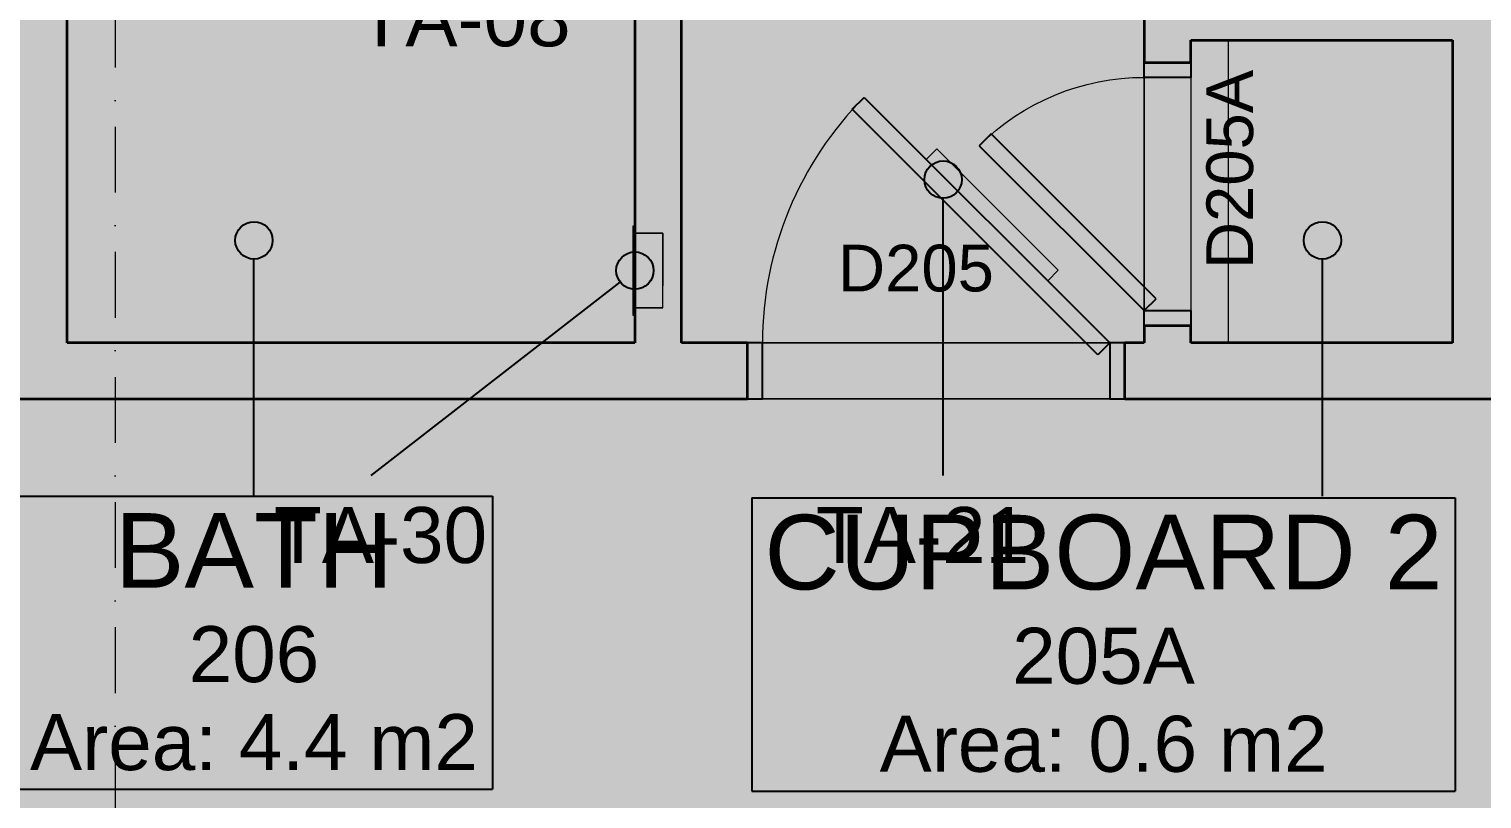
# Model space of a CAD drawing. Header units: millimetres. Extents: x -14278 to 96025, y -22378 to 34603.
# Drawn here: x 64121 to 68012, y 6924 to 8986 of the extents above; entities that cross this region are included whole.
import ezdxf
from ezdxf.enums import TextEntityAlignment as Align

# ---------------------------------------------------------------- set-up
doc = ezdxf.new("R2010")
doc.units = ezdxf.units.MM
doc.header["$MEASUREMENT"] = 0
doc.linetypes.add('Dashed', pattern=[282.222223, 141.111112, -141.111112])
doc.linetypes.add('Dot & Dashed', pattern=[335.138881, 176.388884, -88.194442, 0, -70.555556])
for name, color, linetype in [('A-Zz_20_10_90-T_TextFFEInternal', 7, 'Continuous'), ('NewA-Ee_25_10-M_WallsInternal', 7, 'Continuous'), ('NewA-Ee_30_40-M_Floors', 7, 'Continuous'), ('NewA-Ee_40_20-M_GeneralFFAndEInternalEquipment', 7, 'Continuous'), ('NewA-Ee_40_20-M_GeneralFFAndEInternalFixed', 7, 'Continuous'), ('NewA-SL-M_SpacesInternal', 7, 'Continuous'), ('NewA-Ss_30_25-M_CeilingAndSoffitSystems', 7, 'Continuous'), ('NewA-Zz_20_10_90-T_TextFFEInternal', 7, 'Continuous'), ('NewA-Zz_35_40_80-M_GridStructural', 7, 'Continuous'), ('NewA-Zz_50_10_90-P_BoundarySpace', 7, 'Continuous'), ('NewA-Zz_50_90_00-M_GrossInternal', 7, 'Continuous')]:
    doc.layers.add(name, color=color, linetype=linetype)
doc.styles.add('GENERATED_STYLE_1', font='')
doc.styles.get('GENERATED_STYLE_1').set_extended_font_data('Arial')

# ---------------------------------------------------------------- blocks, each defined once
blk = doc.blocks.new('Slab_29_2', base_point=(88251.7, 6550.5))
at = {"layer": 'NewA-Ee_30_40-M_Floors', "linetype": 'Continuous', "lineweight": 13}
blk.add_hatch(color=254, dxfattribs=at).paths.add_polyline_path([(88251.7, 6550.5), (88251.7, 12847.7), (90701.4, 12847.7), (90701.4, 15099.7), (56152, 15099.7), (56152, 6550.5)])
blk = doc.blocks.new('BEDROOM_205_31_2', base_point=(65684.4, 14565))
at = {"layer": 'NewA-SL-M_SpacesInternal', "color": 253, "linetype": 'Continuous', "lineweight": 13}
for p, q in [((65868.5, 11096.4), (65868.5, 8145.4)), ((67107.2, 8145.4), (67107.2, 11096.4)), ((65868.5, 8145.4), (67107.2, 8145.4))]:
    blk.add_line(p, q, dxfattribs=at)
at = {"layer": 'NewA-SL-M_SpacesInternal', "color": 5, "lineweight": 70, "style": 'GENERATED_STYLE_1'}
for tag, height, p in [('ROOM_NAME', 200, (65684.4, 14872.8)), ('ROOM_NUMBER', 150, (65684.4, 14570)), ('adj_text', 150, (65684.4, 14334.3))]:
    blk.add_attdef(tag, text='', height=height, dxfattribs=at).set_placement(p, align=Align.TOP_CENTER)
blk = doc.blocks.new('HALL_217_37_2', base_point=(59735.7, 7385.9))
at = {"layer": 'NewA-SL-M_SpacesInternal', "color": 253, "linetype": 'Continuous', "lineweight": 13}
blk.add_line((88251.7, 7995.4), (59975.3, 7995.4), dxfattribs=at)
at = {"layer": 'NewA-SL-M_SpacesInternal', "color": 5, "lineweight": 70, "style": 'GENERATED_STYLE_1'}
for tag, height, p in [('ROOM_NAME', 200, (59735.7, 7693.8)), ('ROOM_NUMBER', 150, (59735.7, 7390.9)), ('adj_text', 150, (59735.7, 7155.2))]:
    blk.add_attdef(tag, text='', height=height, dxfattribs=at).set_placement(p, align=Align.TOP_CENTER)
blk = doc.blocks.new('BATH_206_42_2', base_point=(64723.5, 7381.5))
at = {"layer": 'NewA-SL-M_SpacesInternal', "color": 253, "linetype": 'Continuous', "lineweight": 13}
for p, q in [((64891, 11046.4), (64291, 11046.4)), ((64291, 11046.4), (64291, 10971.4)), ((64891, 10971.4), (64891, 11046.4)), ((64230.7, 10971.4), (64223.3, 10971.4)), ((64223.3, 10971.4), (64223.3, 8145.4)), ((64291, 10971.4), (64230.7, 10971.4)), ((65743.5, 10971.4), (64891, 10971.4)), ((65743.5, 8439.2), (65743.5, 10971.4)), ((65818.5, 8439.2), (65743.5, 8439.2)), ((65818.5, 8239.2), (65818.5, 8439.2)), ((65743.5, 8145.4), (65743.5, 8239.2)), ((65743.5, 8239.2), (65818.5, 8239.2)), ((64223.3, 8145.4), (65743.5, 8145.4))]:
    blk.add_line(p, q, dxfattribs=at)
at = {"layer": 'NewA-SL-M_SpacesInternal', "linetype": 'Continuous'}
for p, q in [((64084.7, 7735.1), (64084.7, 7420.8)), ((64084.7, 7735.1), (65362.4, 7735.1)), ((65362.4, 7735.1), (65362.4, 7420.8)), ((64084.7, 7420.8), (64084.7, 7185.1)), ((65362.4, 7420.8), (65362.4, 7185.1)), ((64084.7, 7185.1), (64084.7, 6949.4)), ((65362.4, 7185.1), (65362.4, 6949.4)), ((64084.7, 6949.4), (65362.4, 6949.4))]:
    blk.add_line(p, q, dxfattribs=at)
at = {"layer": 'NewA-SL-M_SpacesInternal', "color": 5, "lineweight": 70, "style": 'GENERATED_STYLE_1'}
for tag, height, p in [('ROOM_NAME', 200, (64723.5, 7689.4)), ('ROOM_NUMBER', 150, (64723.5, 7386.5)), ('adj_text', 150, (64723.5, 7150.8))]:
    blk.add_attdef(tag, text='', height=height, dxfattribs=at).set_placement(p, align=Align.TOP_CENTER)
blk = doc.blocks.new('CUPBOARD 2_205A_57_2', base_point=(66998.5, 7377.1))
at = {"layer": 'NewA-SL-M_SpacesInternal', "color": 253, "linetype": 'Continuous', "lineweight": 13}
for p, q in [((67232.2, 8956), (67232.2, 8145.4)), ((67933.3, 8956), (67232.2, 8956)), ((67933.3, 8145.4), (67933.3, 8956)), ((67232.2, 8145.4), (67933.3, 8145.4))]:
    blk.add_line(p, q, dxfattribs=at)
at = {"layer": 'NewA-SL-M_SpacesInternal', "linetype": 'Continuous'}
for p, q in [((66056.9, 7730.6), (66056.9, 7416.3)), ((66056.9, 7730.6), (67940.1, 7730.6)), ((67940.1, 7730.6), (67940.1, 7416.3)), ((66056.9, 7416.3), (66056.9, 7180.6)), ((67940.1, 7416.3), (67940.1, 7180.6)), ((66056.9, 7180.6), (66056.9, 6944.9)), ((67940.1, 7180.6), (67940.1, 6944.9)), ((66056.9, 6944.9), (67940.1, 6944.9))]:
    blk.add_line(p, q, dxfattribs=at)
at = {"layer": 'NewA-SL-M_SpacesInternal', "color": 5, "lineweight": 70, "style": 'GENERATED_STYLE_1'}
for tag, height, p in [('ROOM_NAME', 200, (66998.5, 7684.9)), ('ROOM_NUMBER', 150, (66998.5, 7382.1)), ('adj_text', 150, (66998.5, 7146.3))]:
    blk.add_attdef(tag, text='', height=height, dxfattribs=at).set_placement(p, align=Align.TOP_CENTER)
blk = doc.blocks.new('Slab_35_2', base_point=(64223.3, 8145.4))
at = {"layer": 'NewA-Ss_30_25-M_CeilingAndSoffitSystems', "linetype": 'Continuous', "lineweight": 0}
blk.add_hatch(color=255, dxfattribs=at).paths.add_polyline_path([(64223.3, 8145.4), (65743.5, 8145.4), (65743.5, 10971.4), (64223.3, 10971.4)])
at = {"layer": 'NewA-Ss_30_25-M_CeilingAndSoffitSystems', "color": 6, "linetype": 'Continuous', "lineweight": 13, "flags": 128}
blk.add_lwpolyline([(64223.3, 8145.4), (65743.5, 8145.4), (65743.5, 10971.4), (64223.3, 10971.4)], close=True, dxfattribs=at)
blk = doc.blocks.new('Slab_40_2', base_point=(64103.2, 15099.7))
at = {"layer": 'NewA-Ss_30_25-M_CeilingAndSoffitSystems', "linetype": 'Continuous', "lineweight": 0}
blk.add_hatch(color=255, dxfattribs=at).paths.add_polyline_path([(64103.2, 15099.7), (64103.2, 11096.4), (65868.5, 11096.4), (65868.5, 8145.4), (67107.2, 8145.4), (67107.2, 11096.4), (67933.3, 11096.4), (67933.3, 15099.7)])
at = {"layer": 'NewA-Ss_30_25-M_CeilingAndSoffitSystems', "color": 6, "linetype": 'Continuous', "lineweight": 13, "flags": 128}
blk.add_lwpolyline([(64103.2, 15099.7), (67933.3, 15099.7), (67933.3, 11096.4), (67107.2, 11096.4), (67107.2, 8145.4), (65868.5, 8145.4), (65868.5, 11096.4), (64103.2, 11096.4)], close=True, dxfattribs=at)
blk = doc.blocks.new('Slab_46_2', base_point=(88251.7, 6700.3))
at = {"layer": 'NewA-Ss_30_25-M_CeilingAndSoffitSystems', "linetype": 'Continuous', "lineweight": 0}
blk.add_hatch(color=255, dxfattribs=at).paths.add_polyline_path([(88251.7, 6700.3), (88251.7, 7995.4), (59975.3, 7995.4), (59975.3, 10456), (58674.7, 10456), (58674.7, 6694.8)])
at = {"layer": 'NewA-Ss_30_25-M_CeilingAndSoffitSystems', "color": 6, "linetype": 'Continuous', "lineweight": 13, "flags": 128}
blk.add_lwpolyline([(88251.7, 6700.3), (58674.7, 6694.8), (58674.7, 10456), (59975.3, 10456), (59975.3, 7995.4), (88251.7, 7995.4)], close=True, dxfattribs=at)
blk = doc.blocks.new('Slab_61_2', base_point=(67933.3, 8956))
at = {"layer": 'NewA-Ss_30_25-M_CeilingAndSoffitSystems', "linetype": 'Continuous', "lineweight": 0}
blk.add_hatch(color=255, dxfattribs=at).paths.add_polyline_path([(67933.3, 8956), (67232.2, 8956), (67232.2, 8145.4), (67933.3, 8145.4)])
at = {"layer": 'NewA-Ss_30_25-M_CeilingAndSoffitSystems', "color": 6, "linetype": 'Continuous', "lineweight": 13, "flags": 128}
blk.add_lwpolyline([(67933.3, 8956), (67232.2, 8956), (67232.2, 8145.4), (67933.3, 8145.4)], close=True, dxfattribs=at)
blk = doc.blocks.new('Wall_82_2', base_point=(67933.3, 15099.7))
at = {"layer": 'NewA-Ee_25_10-M_WallsInternal', "linetype": 'Continuous', "lineweight": 13}
blk.add_hatch(color=6, dxfattribs=at).paths.add_polyline_path([(67933.3, 8145.4), (68083.3, 8145.4), (68083.3, 8956), (67933.3, 8956)])
at = {"layer": 'NewA-Ee_25_10-M_WallsInternal', "color": 92, "linetype": 'Continuous', "lineweight": 35, "flags": 128}
blk.add_lwpolyline([(67933.3, 8956), (67933.3, 8145.4)], dxfattribs=at)
blk = doc.blocks.new('Door 19_8')
at = {"layer": 'NewA-Ee_25_10-M_WallsInternal', "linetype": 'Continuous', "lineweight": 13}
for points in [[(-192.6, 657.6), (-224.4, 625.8), (433.2, -31.8), (465, 0)], [(-465, -150), (-465, 0), (-505, 0), (-505, -150)], [(505, -150), (505, 0), (465, 0), (465, -150)]]:
    blk.add_hatch(color=255, dxfattribs=at).paths.add_polyline_path(points)
at = {"layer": 'NewA-Ee_25_10-M_WallsInternal', "linetype": 'Continuous'}
for p, q in [((-224.4, 625.8), (-192.6, 657.6)), ((433.2, -31.8), (-224.4, 625.8)), ((-192.6, 657.6), (465, 0)), ((-465, 0), (-505, 0)), ((-505, 0), (-505, -150)), ((-465, -150), (-465, 0)), ((465, 0), (433.2, -31.8)), ((505, 0), (465, 0)), ((465, 0), (465, -150)), ((505, -150), (505, 0)), ((-505, -150), (-465, -150)), ((465, -150), (505, -150))]:
    blk.add_line(p, q, dxfattribs=at)
at = {"layer": 'NewA-Ee_25_10-M_WallsInternal', "color": 92, "linetype": 'Continuous', "lineweight": 35}
for p, q in [((-505, -150), (-505, 0)), ((505, -150), (505, 0))]:
    blk.add_line(p, q, dxfattribs=at)
at = {"layer": 'NewA-Ee_25_10-M_WallsInternal', "color": 6, "linetype": 'Continuous', "lineweight": 13}
blk.add_arc((465, 0), 930, 135, 180, dxfattribs=at)
blk = doc.blocks.new('D Marker 19')
at = {"layer": 'NewA-Ee_25_10-M_WallsInternal', "style": 'GENERATED_STYLE_1'}
blk.add_attdef('AC_WIDO_ID', text='', height=125, dxfattribs=at).set_placement((-262.1, 94.8), align=Align.BOTTOM_LEFT)
blk = doc.blocks.new('Wall_85_2', base_point=(59975.3, 7995.4))
at = {"layer": 'NewA-Ee_25_10-M_WallsInternal', "linetype": 'Continuous', "lineweight": 13}
for points in [[(62013.8, 7995.4), (66045.1, 7995.4), (66045.1, 8145.4), (62013.8, 8145.4)], [(67055.1, 7995.4), (68961.3, 7995.4), (68961.3, 8145.4), (67055.1, 8145.4)]]:
    blk.add_hatch(color=6, dxfattribs=at).paths.add_polyline_path(points)
at = {"layer": 'NewA-Ee_25_10-M_WallsInternal', "color": 92, "linetype": 'Continuous', "lineweight": 35}
for p, q in [((66045.1, 7995.4), (66045.1, 8145.4)), ((67055.1, 7995.4), (67055.1, 8145.4))]:
    blk.add_line(p, q, dxfattribs=at)
at = {"layer": 'NewA-Ee_25_10-M_WallsInternal', "color": 92, "linetype": 'Continuous', "lineweight": 35, "flags": 128}
for points in [[(65743.5, 8145.4), (64223.3, 8145.4)], [(66045.1, 8145.4), (65868.5, 8145.4)], [(67107.2, 8145.4), (67055.1, 8145.4)], [(67933.3, 8145.4), (67232.2, 8145.4)], [(62013.8, 7995.4), (66045.1, 7995.4)], [(67055.1, 7995.4), (68961.3, 7995.4)]]:
    blk.add_lwpolyline(points, dxfattribs=at)
at = {"layer": 'NewA-Ee_25_10-M_WallsInternal', "linetype": 'Continuous', "zscale": 1000}
blk.add_blockref('Door 19_8', (66550.1, 8145.4), dxfattribs=at)
at = {"layer": 'NewA-Ee_25_10-M_WallsInternal'}
ref = blk.add_blockref('D Marker 19', (66550.1, 8145.4), dxfattribs=at)
ref.add_attrib('AC_WIDO_ID', 'D205', dxfattribs={"color": 7, "height": 125, "style": 'GENERATED_STYLE_1'}).set_placement((66287.5, 8245.8), align=Align.BOTTOM_LEFT)
blk = doc.blocks.new('Door 19_3')
at = {"layer": 'NewA-Ee_25_10-M_WallsInternal', "linetype": 'Continuous', "lineweight": 13}
for points in [[(388.5, 777), (343.5, 777), (343.5, 0), (388.5, 0)], [(-388.5, -125), (-388.5, 0), (-428.5, 0), (-428.5, -125)], [(428.5, -125), (428.5, 0), (388.5, 0), (388.5, -125)]]:
    blk.add_hatch(color=255, dxfattribs=at).paths.add_polyline_path(points)
at = {"layer": 'NewA-Ee_25_10-M_WallsInternal', "linetype": 'Continuous'}
for p, q in [((343.5, 0), (343.5, 777)), ((343.5, 777), (388.5, 777)), ((388.5, 777), (388.5, 0)), ((-388.5, 0), (-428.5, 0)), ((-428.5, 0), (-428.5, -125)), ((-388.5, -125), (-388.5, 0)), ((388.5, 0), (343.5, 0)), ((428.5, 0), (388.5, 0)), ((388.5, 0), (388.5, -125)), ((428.5, -125), (428.5, 0)), ((-428.5, -125), (-388.5, -125)), ((388.5, -125), (428.5, -125))]:
    blk.add_line(p, q, dxfattribs=at)
at = {"layer": 'NewA-Ee_25_10-M_WallsInternal', "color": 92, "linetype": 'Continuous', "lineweight": 35}
for p, q in [((-428.5, 0), (-428.5, -125)), ((428.5, 0), (428.5, -125))]:
    blk.add_line(p, q, dxfattribs=at)
at = {"layer": 'NewA-Ee_25_10-M_WallsInternal', "color": 6, "linetype": 'Continuous', "lineweight": 13}
blk.add_arc((388.5, 0), 777, 90, 180, dxfattribs=at)
blk = doc.blocks.new('Wall_99_2', base_point=(65868.5, 11096.4))
at = {"layer": 'NewA-Ee_25_10-M_WallsInternal', "linetype": 'Continuous', "lineweight": 13}
for points in [[(65743.5, 10917.6), (65868.5, 10917.6), (65868.5, 11096.4), (65743.5, 10971.4)], [(65743.5, 10060.6), (65743.5, 8145.4), (65868.5, 8145.4), (65868.5, 10060.6)]]:
    blk.add_hatch(color=6, dxfattribs=at).paths.add_polyline_path(points)
at = {"layer": 'NewA-Ee_25_10-M_WallsInternal', "color": 92, "linetype": 'Continuous', "lineweight": 35}
for p, q in [((65743.5, 10917.6), (65868.5, 10917.6)), ((65743.5, 10060.6), (65868.5, 10060.6))]:
    blk.add_line(p, q, dxfattribs=at)
at = {"layer": 'NewA-Ee_25_10-M_WallsInternal', "color": 92, "linetype": 'Continuous', "lineweight": 35, "flags": 128}
for points in [[(65868.5, 10917.6), (65868.5, 11096.4)], [(65743.5, 10971.4), (65743.5, 10917.6)], [(65743.5, 10060.6), (65743.5, 8145.4)], [(65868.5, 8145.4), (65868.5, 10060.6)]]:
    blk.add_lwpolyline(points, dxfattribs=at)
at = {"layer": 'NewA-Ee_25_10-M_WallsInternal', "linetype": 'Continuous', "zscale": 1000, "rotation": 89.99999999999997}
blk.add_blockref('Door 19_3', (65743.5, 10489.1), dxfattribs=at)
at = {"layer": 'NewA-Ee_25_10-M_WallsInternal'}
ref = blk.add_blockref('D Marker 19', (65868.5, 10489.1), dxfattribs=dict(at, rotation=270))
ref.add_attrib('AC_WIDO_ID', 'D206', dxfattribs={"color": 7, "height": 125, "rotation": 90, "style": 'GENERATED_STYLE_1'}).set_placement((65696.2, 10324.9), align=Align.BOTTOM_LEFT)
blk = doc.blocks.new('Door 19_11')
at = {"layer": 'NewA-Ee_25_10-M_WallsInternal', "linetype": 'Continuous', "lineweight": 13}
for points in [[(-129.4, 441.9), (-161.3, 410.1), (280.7, -31.8), (312.5, 0)], [(-312.5, -125), (-312.5, 0), (-352.5, 0), (-352.5, -125)], [(352.5, -125), (352.5, 0), (312.5, 0), (312.5, -125)]]:
    blk.add_hatch(color=255, dxfattribs=at).paths.add_polyline_path(points)
at = {"layer": 'NewA-Ee_25_10-M_WallsInternal', "linetype": 'Continuous'}
for p, q in [((-161.3, 410.1), (-129.4, 441.9)), ((-129.4, 441.9), (312.5, 0)), ((280.7, -31.8), (-161.3, 410.1)), ((-312.5, 0), (-352.5, 0)), ((-352.5, 0), (-352.5, -125)), ((-312.5, -125), (-312.5, 0)), ((312.5, 0), (280.7, -31.8)), ((352.5, 0), (312.5, 0)), ((312.5, 0), (312.5, -125)), ((352.5, -125), (352.5, 0)), ((-352.5, -125), (-312.5, -125)), ((312.5, -125), (352.5, -125))]:
    blk.add_line(p, q, dxfattribs=at)
at = {"layer": 'NewA-Ee_25_10-M_WallsInternal', "color": 92, "linetype": 'Continuous', "lineweight": 35}
for p, q in [((-352.5, 0), (-352.5, -125)), ((352.5, 0), (352.5, -125))]:
    blk.add_line(p, q, dxfattribs=at)
at = {"layer": 'NewA-Ee_25_10-M_WallsInternal', "color": 6, "linetype": 'Continuous', "lineweight": 13}
blk.add_arc((312.5, 0), 625, 135, 180, dxfattribs=at)
blk = doc.blocks.new('Double Door 19_2')
at = {"layer": 'NewA-Ee_25_10-M_WallsInternal', "linetype": 'Continuous', "lineweight": 13}
for points in [[(-225.5, 544.5), (-770, 0), (-741.7, -28.3), (-197.2, 516.2)], [(225.5, 544.5), (197.2, 516.2), (741.7, -28.3), (770, 0)]]:
    blk.add_hatch(color=255, dxfattribs=at).paths.add_polyline_path(points)
at = {"layer": 'NewA-Ee_25_10-M_WallsInternal', "linetype": 'Continuous', "lineweight": 0}
for points in [[(-770, -125), (-770, 0), (-810, 0), (-810, -125)], [(810, -125), (810, 0), (770, 0), (770, -125)]]:
    blk.add_hatch(color=255, dxfattribs=at).paths.add_polyline_path(points)
at = {"layer": 'NewA-Ee_25_10-M_WallsInternal', "linetype": 'Continuous'}
for p, q in [((-225.5, 544.5), (-770, 0)), ((-741.7, -28.3), (-197.2, 516.2)), ((-197.2, 516.2), (-225.5, 544.5)), ((197.2, 516.2), (225.5, 544.5)), ((741.7, -28.3), (197.2, 516.2)), ((225.5, 544.5), (770, 0)), ((-770, 0), (-741.7, -28.3)), ((770, 0), (741.7, -28.3))]:
    blk.add_line(p, q, dxfattribs=at)
at = {"layer": 'NewA-Ee_25_10-M_WallsInternal', "color": 24, "linetype": 'Continuous', "lineweight": 13}
for p, q in [((-770, 0), (-810, 0)), ((-810, 0), (-810, -125)), ((-770, -125), (-770, 0)), ((810, 0), (770, 0)), ((770, 0), (770, -125)), ((810, -125), (810, 0)), ((-810, -125), (-770, -125)), ((770, -125), (810, -125))]:
    blk.add_line(p, q, dxfattribs=at)
at = {"layer": 'NewA-Ee_25_10-M_WallsInternal', "color": 92, "linetype": 'Continuous', "lineweight": 35}
for p, q in [((-810, -125), (-810, 0)), ((810, -125), (810, 0))]:
    blk.add_line(p, q, dxfattribs=at)
at = {"layer": 'NewA-Ee_25_10-M_WallsInternal', "color": 6, "linetype": 'Continuous', "lineweight": 13}
for centre, start, end in [((-770, 0), 0, 45), ((770, 0), 135, 180)]:
    blk.add_arc(centre, 770, start, end, dxfattribs=at)
blk = doc.blocks.new('Wall_102_2', base_point=(67107.2, 11096.4))
at = {"layer": 'NewA-Ee_25_10-M_WallsInternal', "linetype": 'Continuous', "lineweight": 13}
for points in [[(67107.2, 11096.4), (67107.2, 10830.2), (67232.2, 10830.2), (67232.2, 10971.4)], [(67107.2, 8896.8), (67232.2, 8896.8), (67232.2, 9210.2), (67107.2, 9210.2)], [(67107.2, 8145.4), (67232.2, 8145.4), (67232.2, 8191.8), (67107.2, 8191.8)]]:
    blk.add_hatch(color=6, dxfattribs=at).paths.add_polyline_path(points)
at = {"layer": 'NewA-Ee_25_10-M_WallsInternal', "color": 92, "linetype": 'Continuous', "lineweight": 35}
for p, q in [((67232.2, 10830.2), (67107.2, 10830.2)), ((67232.2, 9210.2), (67107.2, 9210.2)), ((67107.2, 8896.8), (67232.2, 8896.8)), ((67107.2, 8191.8), (67232.2, 8191.8))]:
    blk.add_line(p, q, dxfattribs=at)
at = {"layer": 'NewA-Ee_25_10-M_WallsInternal', "color": 92, "linetype": 'Continuous', "lineweight": 35, "flags": 128}
for points in [[(67107.2, 11096.4), (67107.2, 10830.2)], [(67232.2, 10830.2), (67232.2, 10971.4)], [(67107.2, 9210.2), (67107.2, 8896.8)], [(67232.2, 9081), (67232.2, 9210.2)], [(67232.2, 8896.8), (67232.2, 8956)], [(67107.2, 8191.8), (67107.2, 8145.4)], [(67232.2, 8145.4), (67232.2, 8191.8)]]:
    blk.add_lwpolyline(points, dxfattribs=at)
at = {"layer": 'NewA-Ee_25_10-M_WallsInternal', "linetype": 'Continuous', "xscale": -1, "zscale": 1000, "rotation": 89.99999999999997}
for name, p in [('Double Door 19_2', (67107.2, 10020.2)), ('Door 19_11', (67107.2, 8544.3))]:
    blk.add_blockref(name, p, dxfattribs=at)
at = {"layer": 'NewA-Ee_25_10-M_WallsInternal'}
ref = blk.add_blockref('D Marker 19', (67232.2, 10020.2), dxfattribs=dict(at, rotation=270))
ref.add_attrib('AC_WIDO_ID', 'D205B', dxfattribs={"color": 7, "height": 125, "rotation": 90, "style": 'GENERATED_STYLE_1'}).set_placement((67436.4, 9798.8), align=Align.BOTTOM_LEFT)
ref = blk.add_blockref('D Marker 19', (67232.2, 8544.3), dxfattribs=dict(at, rotation=270))
ref.add_attrib('AC_WIDO_ID', 'D205A', dxfattribs={"color": 7, "height": 125, "rotation": 90, "style": 'GENERATED_STYLE_1'}).set_placement((67436.4, 8343.2), align=Align.BOTTOM_LEFT)
blk = doc.blocks.new('Wall_121_2', base_point=(64223.3, 11096.4))
at = {"layer": 'NewA-Ee_25_10-M_WallsInternal', "linetype": 'Continuous', "lineweight": 13}
blk.add_hatch(color=6, dxfattribs=at).paths.add_polyline_path([(63823.3, 10971.4), (63823.3, 8145.4), (64223.3, 8145.4), (64223.3, 10971.4)])
at = {"layer": 'NewA-Ee_25_10-M_WallsInternal', "color": 92, "linetype": 'Continuous', "lineweight": 35, "flags": 128}
for points in [[(63823.3, 10971.4), (63823.3, 8145.4)], [(64223.3, 8145.4), (64223.3, 10971.4)]]:
    blk.add_lwpolyline(points, dxfattribs=at)
blk = doc.blocks.new('Wall_122_2', base_point=(67107.2, 9081))
at = {"layer": 'NewA-Ee_25_10-M_WallsInternal', "linetype": 'Continuous', "lineweight": 13}
blk.add_hatch(color=6, dxfattribs=at).paths.add_polyline_path([(67232.2, 8956), (68784.7, 8956), (68784.7, 9081), (67232.2, 9081)])
at = {"layer": 'NewA-Ee_25_10-M_WallsInternal', "color": 92, "linetype": 'Continuous', "lineweight": 35, "flags": 128}
for points in [[(67933.3, 9081), (67232.2, 9081)], [(68784.7, 9081), (68083.3, 9081)], [(67232.2, 8956), (67933.3, 8956)], [(68083.3, 8956), (68784.7, 8956)]]:
    blk.add_lwpolyline(points, dxfattribs=at)
blk = doc.blocks.new('Standard grid marker')
at = {"layer": 'NewA-Zz_35_40_80-M_GridStructural', "color": 6, "linetype": 'Dot & Dashed', "lineweight": 13}
blk.add_line((1000, 0), (18130.8, 0), dxfattribs=at)
at = {"layer": 'NewA-Zz_35_40_80-M_GridStructural', "style": 'GENERATED_STYLE_1'}
blk.add_attdef('AC_MarkerText_1', text='', height=250, rotation=90, dxfattribs=at).set_placement((-250, 14.3), align=Align.MIDDLE_CENTER)
blk = doc.blocks.new('Soap Dispenser 19')
at = {"layer": 'NewA-Ee_40_20-M_GeneralFFAndEInternalEquipment', "color": 1, "linetype": 'Dashed', "lineweight": 18}
for p, q in [((0, 75), (0, 0)), ((200, 75), (0, 75)), ((200, 0), (200, 75))]:
    blk.add_line(p, q, dxfattribs=at)
at = {"layer": 'NewA-Ee_40_20-M_GeneralFFAndEInternalEquipment', "color": 1, "linetype": 'Continuous', "lineweight": 18}
for p, q in [((-20, 0), (-20, -5)), ((220, 0), (-20, 0)), ((220, -5), (220, 0)), ((-20, -5), (220, -5))]:
    blk.add_line(p, q, dxfattribs=at)
blk = doc.blocks.new('Shelves 20')
at = {"layer": 'NewA-Ee_40_20-M_GeneralFFAndEInternalFixed', "color": 6, "linetype": 'Continuous', "lineweight": 13}
for p, q in [((405.4, 0), (-405.4, 0)), ((405.4, -600), (405.4, 0)), ((-405.4, 0), (-405.4, -600)), ((-405.4, -600), (405.4, -600))]:
    blk.add_line(p, q, dxfattribs=at)
blk = doc.blocks.new('Mirror 19_4')
at = {"layer": 'NewA-Ee_40_20-M_GeneralFFAndEInternalEquipment', "color": 1, "linetype": 'Continuous', "lineweight": 18}
for p, q in [((460, 40), (0, 40)), ((0, 40), (0, 0)), ((460, 40), (0, 40)), ((0, 40), (0, 0)), ((460, 0), (460, 40)), ((460, 0), (460, 40)), ((0, 0), (460, 0)), ((0, 0), (460, 0))]:
    blk.add_line(p, q, dxfattribs=at)
blk = doc.blocks.new('Line_128_2', base_point=(66568.9, 7789.8))
at = {"layer": 'NewA-Zz_20_10_90-T_TextFFEInternal', "linetype": 'Continuous'}
blk.add_hatch(color=256, dxfattribs=at).paths.add_polyline_path([(66618.9, 8582.9), (66615.1, 8602), (66604.3, 8618.2), (66588.1, 8629), (66568.9, 8632.9), (66549.8, 8629), (66533.6, 8618.2), (66522.7, 8602), (66518.9, 8582.9), (66522.7, 8563.7), (66533.6, 8547.5), (66549.8, 8536.7), (66568.9, 8532.9), (66588.1, 8536.7), (66604.3, 8547.5), (66615.1, 8563.7)])
blk.add_line((66568.9, 7789.8), (66568.9, 8532.9), dxfattribs=at)
blk.add_circle((66568.9, 8582.9), 50, dxfattribs=at)
blk = doc.blocks.new('Line_139_2', base_point=(65037.6, 7789.8))
at = {"layer": 'NewA-Zz_20_10_90-T_TextFFEInternal', "linetype": 'Continuous'}
blk.add_hatch(color=256, dxfattribs=at).paths.add_polyline_path([(65793.5, 8339.2), (65789.7, 8358.3), (65778.8, 8374.6), (65762.6, 8385.4), (65743.5, 8389.2), (65724.3, 8385.4), (65708.1, 8374.6), (65697.3, 8358.3), (65693.5, 8339.2), (65697.3, 8320.1), (65708.1, 8303.9), (65724.3, 8293), (65743.5, 8289.2), (65762.6, 8293), (65778.8, 8303.9), (65789.7, 8320.1)])
blk.add_line((65037.6, 7789.8), (65704, 8308.5), dxfattribs=at)
blk.add_circle((65743.5, 8339.2), 50, dxfattribs=at)
blk = doc.blocks.new('Line_169_2', base_point=(64723.5, 7735.1))
at = {"layer": 'NewA-Zz_50_10_90-P_BoundarySpace', "linetype": 'Continuous'}
blk.add_hatch(color=256, dxfattribs=at).paths.add_polyline_path([(64773.5, 8420), (64769.7, 8439.1), (64758.9, 8455.3), (64742.7, 8466.2), (64723.5, 8470), (64704.4, 8466.2), (64688.2, 8455.3), (64677.3, 8439.1), (64673.5, 8420), (64677.3, 8400.8), (64688.2, 8384.6), (64704.4, 8373.8), (64723.5, 8370), (64742.7, 8373.8), (64758.9, 8384.6), (64769.7, 8400.8)])
blk.add_line((64723.5, 7735.1), (64723.5, 8370), dxfattribs=at)
blk.add_circle((64723.5, 8420), 50, dxfattribs=at)
blk = doc.blocks.new('Line_180_2', base_point=(67584.5, 7735.1))
at = {"layer": 'NewA-Zz_50_10_90-P_BoundarySpace', "linetype": 'Continuous'}
blk.add_hatch(color=256, dxfattribs=at).paths.add_polyline_path([(67634.5, 8420), (67630.7, 8439.1), (67619.8, 8455.3), (67603.6, 8466.2), (67584.5, 8470), (67565.3, 8466.2), (67549.1, 8455.3), (67538.3, 8439.1), (67534.5, 8420), (67538.3, 8400.8), (67549.1, 8384.6), (67565.3, 8373.8), (67584.5, 8370), (67603.6, 8373.8), (67619.8, 8384.6), (67630.7, 8400.8)])
blk.add_line((67584.5, 7735.1), (67584.5, 8370), dxfattribs=at)
blk.add_circle((67584.5, 8420), 50, dxfattribs=at)
blk = doc.blocks.new('Label_214_2', base_point=(64861.2, 9174.2))
at = {"layer": 'A-Zz_20_10_90-T_TextFFEInternal', "insert": (65286.2, 9089.9), "char_height": 150, "attachment_point": 2, "style": 'GENERATED_STYLE_1'}
blk.add_mtext('\\fArial|b0|i0|c0|p34;TA-08\\fArial|b0|i0|c0|p34;\\fArial|b0|i0|c0|p34;\\fArial|b0|i0|c0|p34;\\fArial|b0|i0|c0|p34;\\fArial|b0|i0|c0|p34;\\fArial|b0|i0|c0|p34;\\fArial|b0|i0|c0|p34;\\fArial|b0|i0|c0|p34;\\fArial|b0|i0|c0|p34;\\fArial|b0|i0|c0|p34;\\fArial|b0|i0|c0|p34;\\fArial|b0|i0|c0|p34;\\fArial|b0|i0|c0|p34;\\fArial|b0|i0|c0|p34;\\fArial|b0|i0|c0|p34;\\fArial|b0|i0|c0|p34;\\fArial|b0|i0|c0|p34;\\fArial|b0|i0|c0|p34;\\fArial|b0|i0|c0|p34;\\fArial|b0|i0|c0|p34;\\fArial|b0|i0|c0|p34;\\fArial|b0|i0|c0|p34;\\fArial|b0|i0|c0|p34;\\fArial|b0|i0|c0|p34;\\fArial|b0|i0|c0|p34;\\fArial|b0|i0|c0|p34;\\fArial|b0|i0|c0|p34;\\fArial|b0|i0|c0|p34;\\fArial|b0|i0|c0|p34;}', dxfattribs=at)
blk = doc.blocks.new('Label_218_2', base_point=(64637.5, 7789.8))
at = {"layer": 'A-Zz_20_10_90-T_TextFFEInternal', "insert": (65062.5, 7705.6), "char_height": 150, "attachment_point": 2, "style": 'GENERATED_STYLE_1'}
blk.add_mtext('\\fArial|b0|i0|c0|p34;TA-30\\fArial|b0|i0|c0|p34;\\fArial|b0|i0|c0|p34;\\fArial|b0|i0|c0|p34;\\fArial|b0|i0|c0|p34;\\fArial|b0|i0|c0|p34;\\fArial|b0|i0|c0|p34;\\fArial|b0|i0|c0|p34;\\fArial|b0|i0|c0|p34;\\fArial|b0|i0|c0|p34;\\fArial|b0|i0|c0|p34;\\fArial|b0|i0|c0|p34;\\fArial|b0|i0|c0|p34;\\fArial|b0|i0|c0|p34;\\fArial|b0|i0|c0|p34;\\fArial|b0|i0|c0|p34;\\fArial|b0|i0|c0|p34;\\fArial|b0|i0|c0|p34;\\fArial|b0|i0|c0|p34;\\fArial|b0|i0|c0|p34;\\fArial|b0|i0|c0|p34;\\fArial|b0|i0|c0|p34;\\fArial|b0|i0|c0|p34;\\fArial|b0|i0|c0|p34;\\fArial|b0|i0|c0|p34;\\fArial|b0|i0|c0|p34;\\fArial|b0|i0|c0|p34;\\fArial|b0|i0|c0|p34;\\fArial|b0|i0|c0|p34;\\fArial|b0|i0|c0|p34;}', dxfattribs=at)
blk = doc.blocks.new('Label_237_2', base_point=(66088.6, 7789.8))
at = {"layer": 'A-Zz_20_10_90-T_TextFFEInternal', "insert": (66513.6, 7705.6), "char_height": 150, "attachment_point": 2, "style": 'GENERATED_STYLE_1'}
blk.add_mtext('\\fArial|b0|i0|c0|p34;TA-21\\fArial|b0|i0|c0|p34;\\fArial|b0|i0|c0|p34;\\fArial|b0|i0|c0|p34;\\fArial|b0|i0|c0|p34;\\fArial|b0|i0|c0|p34;\\fArial|b0|i0|c0|p34;\\fArial|b0|i0|c0|p34;\\fArial|b0|i0|c0|p34;\\fArial|b0|i0|c0|p34;\\fArial|b0|i0|c0|p34;\\fArial|b0|i0|c0|p34;\\fArial|b0|i0|c0|p34;\\fArial|b0|i0|c0|p34;\\fArial|b0|i0|c0|p34;\\fArial|b0|i0|c0|p34;\\fArial|b0|i0|c0|p34;\\fArial|b0|i0|c0|p34;\\fArial|b0|i0|c0|p34;\\fArial|b0|i0|c0|p34;\\fArial|b0|i0|c0|p34;\\fArial|b0|i0|c0|p34;\\fArial|b0|i0|c0|p34;\\fArial|b0|i0|c0|p34;\\fArial|b0|i0|c0|p34;\\fArial|b0|i0|c0|p34;\\fArial|b0|i0|c0|p34;\\fArial|b0|i0|c0|p34;\\fArial|b0|i0|c0|p34;\\fArial|b0|i0|c0|p34;}', dxfattribs=at)

msp = doc.modelspace()

# ---------------------------------------------------------------- hatches: boundary and pattern name
at = {"layer": 'NewA-Zz_50_90_00-M_GrossInternal', "linetype": 'Continuous', "lineweight": 140}
msp.add_hatch(color=1, dxfattribs=at).paths.add_polyline_path([(56152, 15099.7), (90701.4, 15099.7), (90701.4, 6700.3), (61501.4, 6700.3), (61501.4, 2150.3), (58052, 2150.3), (58052, 6700.3), (56152, 6700.3)])

# ---------------------------------------------------------------- block references
at = {"layer": 'A-Zz_20_10_90-T_TextFFEInternal', "color": 6, "linetype": 'Continuous', "lineweight": 13}
for name, p in [('Label_214_2', (64861.2, 9174.2)), ('Label_218_2', (64637.5, 7789.8)), ('Label_237_2', (66088.6, 7789.8))]:
    msp.add_blockref(name, p, dxfattribs=at)
at = {"layer": 'NewA-Ee_25_10-M_WallsInternal', "color": 92, "lineweight": 35}
for name, p in [('Wall_82_2', (67933.3, 15099.7)), ('Wall_99_2', (65868.5, 11096.4)), ('Wall_102_2', (67107.2, 11096.4)), ('Wall_121_2', (64223.3, 11096.4)), ('Wall_122_2', (67107.2, 9081)), ('Wall_85_2', (59975.3, 7995.4))]:
    msp.add_blockref(name, p, dxfattribs=at)
at = {"layer": 'NewA-Ee_30_40-M_Floors', "color": 6, "linetype": 'Continuous', "lineweight": 13}
msp.add_blockref('Slab_29_2', (88251.7, 6550.5), dxfattribs=at)
at = {"layer": 'NewA-Ee_40_20-M_GeneralFFAndEInternalEquipment', "color": 6, "linetype": 'Continuous', "lineweight": 13, "xscale": -1, "zscale": 1000}
for name, p, rotation in [('Mirror 19_4', (66551.9, 8665.1), 134.9999999999999), ('Soap Dispenser 19', (65743.5, 8239.2), 270)]:
    msp.add_blockref(name, p, dxfattribs=dict(at, rotation=rotation))
at = {"layer": 'NewA-Ee_40_20-M_GeneralFFAndEInternalFixed', "color": 6, "linetype": 'Continuous', "lineweight": 13, "xscale": -1, "zscale": 1000, "rotation": 270}
msp.add_blockref('Shelves 20', (67933.3, 8550.7), dxfattribs=at)
at = {"layer": 'NewA-SL-M_SpacesInternal', "linetype": 'Continuous'}
for name, p in [('BEDROOM_205_31_2', (65684.4, 14565)), ('HALL_217_37_2', (59735.7, 7385.9))]:
    msp.add_blockref(name, p, dxfattribs=at)
for name, p, values in [('BATH_206_42_2', (64723.5, 7381.5), {'ROOM_NAME': 'BATH', 'ROOM_NUMBER': '206', 'adj_text': 'Area: 4.4 m2'}), ('CUPBOARD 2_205A_57_2', (66998.5, 7377.1), {'ROOM_NAME': 'CUPBOARD 2', 'ROOM_NUMBER': '205A', 'adj_text': 'Area: 0.6 m2'})]:
    msp.add_blockref(name, p, dxfattribs=at).add_auto_attribs(values)
at = {"layer": 'NewA-Ss_30_25-M_CeilingAndSoffitSystems', "color": 6, "linetype": 'Continuous', "lineweight": 13}
for name, p in [('Slab_40_2', (64103.2, 15099.7)), ('Slab_35_2', (64223.3, 8145.4)), ('Slab_46_2', (88251.7, 6700.3)), ('Slab_61_2', (67933.3, 8956))]:
    msp.add_blockref(name, p, dxfattribs=at)
at = {"layer": 'NewA-Zz_20_10_90-T_TextFFEInternal', "linetype": 'Continuous'}
for name, p in [('Line_128_2', (66568.9, 7789.8)), ('Line_139_2', (65037.6, 7789.8))]:
    msp.add_blockref(name, p, dxfattribs=at)
at = {"layer": 'NewA-Zz_35_40_80-M_GridStructural', "color": 1, "linetype": 'Continuous', "lineweight": 18, "zscale": 1000, "rotation": 270}
msp.add_blockref('Standard grid marker', (64351.7, 17770.2), dxfattribs=at)
at = {"layer": 'NewA-Zz_50_10_90-P_BoundarySpace', "linetype": 'Continuous'}
for name, p in [('Line_169_2', (64723.5, 7735.1)), ('Line_180_2', (67584.5, 7735.1))]:
    msp.add_blockref(name, p, dxfattribs=at)

doc.saveas('drawing.dxf')
